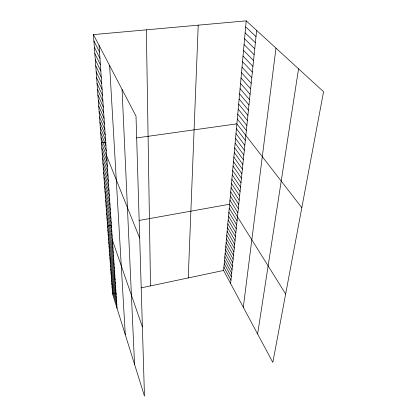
<?xml version="1.0" encoding="UTF-8"?>
<svg xmlns="http://www.w3.org/2000/svg" width="417" height="417" viewBox="0 0 417 417"><rect width="100%" height="100%" fill="white"/><g stroke="black" fill="none" stroke-linecap="round" stroke-linejoin="round"><path stroke-width="0.63" d="M188.244 277.93L198.226 25.166M246.207 20.85L323.556 91.719L272.833 362.42L223.601 270.456L246.207 20.85L93.444 34.595L112.559 293.928L144.475 396.15L136.01 116.119L93.444 34.595M230.617 283.57L256.632 30.405M243.314 307.282L275.981 48.132M257.607 333.986L298.551 68.81M112.559 293.928L116.176 293.161M141.155 287.881L223.601 270.456M111.704 225.378L107.56 226.118L142.385 326.907M139.111 220.457L229.6 204.226L285.655 293.969M106.179 142.192L101.425 142.859L139.7 238.159M136.609 137.918L236.877 123.844L301.825 207.713M245.655 26.902L255.996 36.597M245.118 32.875L255.371 42.706M244.581 38.771L254.751 48.737M244.054 44.593L254.135 54.684M243.533 50.342L253.536 60.559M243.022 56.024L252.937 66.355M242.512 61.627L252.353 72.078M242.011 67.168L251.769 77.724M241.516 72.636L251.196 83.301M241.026 78.036L250.633 88.811M240.541 83.374L250.07 94.247M240.067 88.649L249.522 99.621M239.593 93.856L248.975 104.922M239.129 99.001L248.438 110.161M238.665 104.088L247.906 115.337M238.211 109.113L247.38 120.45M237.763 114.081L246.859 125.501M237.315 118.991L246.348 130.49M236.434 128.754L245.326 140.409M235.991 133.612L244.821 145.34M235.558 138.413L244.32 150.209M235.131 143.156L243.825 155.025M234.703 147.842L243.34 159.779M234.286 152.476L242.856 164.475M233.869 157.063L242.376 169.12M233.457 161.593L241.907 173.712M233.051 166.07L241.443 178.252M232.655 170.501L240.979 182.735M232.253 174.879L240.526 187.17M231.862 179.211L240.072 191.549M231.477 183.496L239.629 195.886M231.091 187.733L239.186 200.17M230.71 191.919L238.753 204.403M230.335 196.068L238.321 208.594M229.965 200.165L237.898 212.738M229.235 208.234L237.059 220.89M228.876 212.206L236.648 224.899M228.521 216.136L236.241 228.86M228.167 220.025L235.84 232.785M227.818 223.872L235.438 236.663M227.473 227.677L235.042 240.505M227.135 231.445L234.651 244.299M226.796 235.172L234.265 248.058M226.462 238.863L233.885 251.779M226.129 242.517L233.51 255.459M225.8 246.134L233.134 259.098M225.477 249.715L232.764 262.705M225.159 253.255L232.394 266.27M224.841 256.768L232.034 269.799M224.523 260.239L231.675 273.297M224.216 263.68L231.32 276.752M223.903 267.083L230.966 280.177M93.914 41.007L99.533 51.969M94.383 47.329L99.976 58.443M94.841 53.564L100.414 64.823M95.295 59.714L100.841 71.114M95.743 65.782L101.268 77.317M96.181 71.771L101.685 83.431M96.619 77.677L102.097 89.462M97.046 83.504L102.504 95.415M97.474 89.254L102.905 101.284M97.891 94.93L103.301 107.07M98.303 100.533L103.692 112.783M98.709 106.064L104.078 118.418M99.116 111.521L104.459 123.974M99.512 116.911L104.834 129.463M99.903 122.233L105.204 134.879M100.288 127.487L105.569 140.221M100.674 132.674L105.934 145.497M101.05 137.798L106.288 150.704M101.8 147.978L106.997 161.045M102.175 153.034L107.346 166.18M102.54 158.027L107.695 171.246M102.905 162.958L108.034 176.25M103.265 167.832L108.373 181.186M103.619 172.643L108.707 186.065M103.969 177.397L109.035 190.882M104.318 182.093L109.363 195.636M104.657 186.733L109.681 200.337M104.995 191.32L109.999 204.976M105.329 195.849L110.312 209.558M105.663 200.327L110.625 214.088M105.986 204.747L110.927 218.56M106.309 209.12L111.23 222.98M106.627 213.447L111.532 227.343M106.945 217.716L111.824 231.659M107.252 221.943L112.116 235.928M107.867 230.247L112.689 244.305M108.165 234.328L112.971 248.423M108.467 238.368L113.252 252.493M108.759 242.36L113.528 256.518M109.051 246.306L113.799 260.495M109.337 250.21L114.065 264.43M109.624 254.073L114.336 268.319M109.906 257.894L114.597 272.165M110.182 261.673L114.857 275.965M110.458 265.41L115.113 279.729M110.729 269.106L115.368 283.445M111 272.765L115.618 287.125M111.266 276.388L115.869 290.764M111.532 279.969L116.114 294.366M111.792 283.513L116.359 297.926M112.053 287.021L116.598 301.449M112.309 290.493L116.838 304.936M99.084 45.401L117.073 308.382M109.635 65.605L125.272 334.632M122.066 89.42L134.545 364.338M146.351 29.836L150.516 285.906"/></g></svg>
